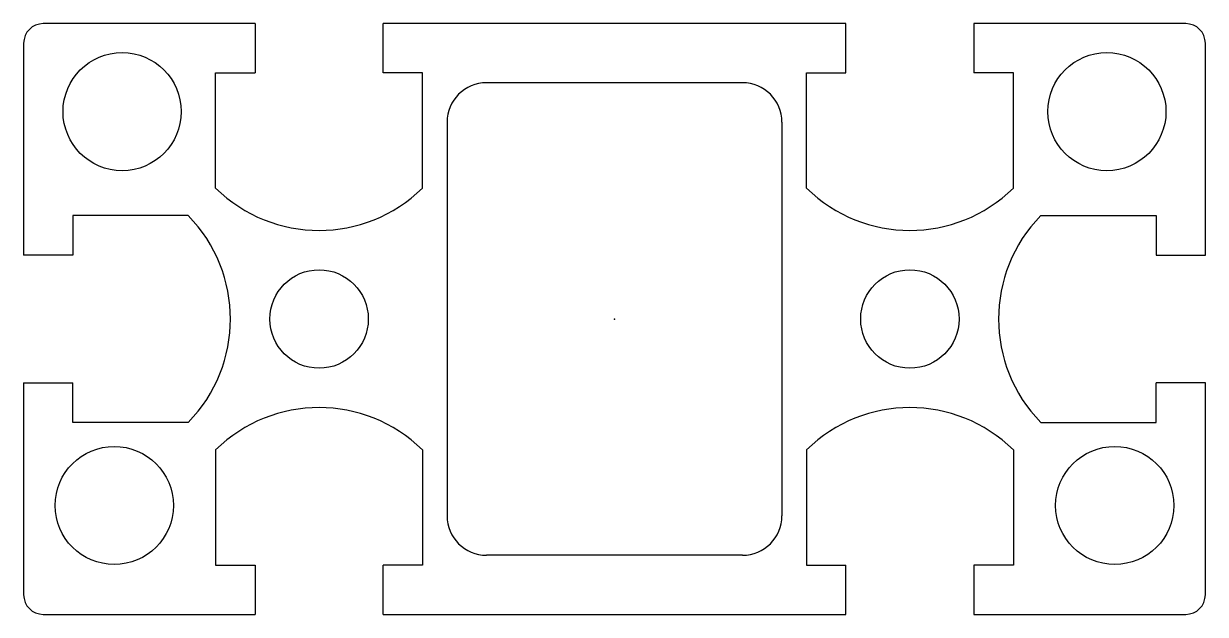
# Model space of a CAD drawing. Header units: millimetres. Extents: x -30 to 30, y -15 to 15.
import ezdxf

# ---------------------------------------------------------------- set-up
doc = ezdxf.new("R2010")
doc.units = ezdxf.units.MM
doc.header["$PDSIZE"] = -1

msp = doc.modelspace()

# ---------------------------------------------------------------- linework, layer by layer
at = {"color": 7, "linetype": 'Continuous'}
for p, q in [((-18.25, 15), (-29, 15)), ((-18.25, 15), (-18.25, 12.5)), ((-11.75, 12.5), (-11.75, 15)), ((11.75, 15), (-11.75, 15)), ((11.75, 12.5), (11.75, 15)), ((18.25, 15), (18.25, 12.5)), ((29, 15), (18.25, 15)), ((-30, 14), (-30, 3.25)), ((30, 3.25), (30, 14)), ((-20.25, 12.5), (-18.25, 12.5)), ((-20.25, 6.644), (-20.25, 12.5)), ((-9.75, 12.5), (-11.75, 12.5)), ((-9.75, 6.644), (-9.75, 12.5)), ((9.75, 12.5), (11.75, 12.5)), ((9.75, 6.644), (9.75, 12.5)), ((20.25, 12.5), (18.25, 12.5)), ((20.25, 6.644), (20.25, 12.5)), ((6.5, 12), (-6.5, 12)), ((-8.5, 10), (-8.5, -10)), ((8.5, 10), (8.5, -10)), ((-21.644, 5.25), (-27.5, 5.25)), ((-27.5, 5.25), (-27.5, 3.25)), ((21.644, 5.25), (27.5, 5.25)), ((27.5, 5.25), (27.5, 3.25)), ((-27.5, 3.25), (-30, 3.25)), ((27.5, 3.25), (30, 3.25)), ((-30, -3.25), (-27.5, -3.25)), ((-30, -3.25), (-30, -14)), ((-27.5, -5.25), (-27.5, -3.25)), ((27.5, -5.25), (27.5, -3.25)), ((30, -3.25), (27.5, -3.25)), ((30, -14), (30, -3.25)), ((-21.644, -5.25), (-27.5, -5.25)), ((21.644, -5.25), (27.5, -5.25)), ((-20.25, -6.644), (-20.25, -12.5)), ((-9.75, -6.644), (-9.75, -12.5)), ((9.75, -6.644), (9.75, -12.5)), ((20.25, -6.644), (20.25, -12.5)), ((6.5, -12), (-6.5, -12)), ((-20.25, -12.5), (-18.25, -12.5)), ((-18.25, -12.5), (-18.25, -15)), ((-11.75, -15), (-11.75, -12.5)), ((-9.75, -12.5), (-11.75, -12.5)), ((9.75, -12.5), (11.75, -12.5)), ((11.75, -15), (11.75, -12.5)), ((18.25, -12.5), (18.25, -15)), ((20.25, -12.5), (18.25, -12.5)), ((-29, -15), (-18.25, -15)), ((-11.75, -15), (11.75, -15)), ((18.25, -15), (29, -15))]:
    msp.add_line(p, q, dxfattribs=at)
for centre, radius in [((-25, 10.531), 3), ((25, 10.531), 3), ((-15, 0), 2.5), ((15, 0), 2.5), ((-25.399, -9.469), 3), ((25.399, -9.469), 3)]:
    msp.add_circle(centre, radius, dxfattribs=at)
for centre, radius, start, end in [((-29, 14), 1, 90, 180), ((29, 14), 1, 0, 90), ((-6.5, 10), 2, 90, 180), ((6.5, 10), 2, 0, 90), ((-15, 12), 7.5, 225.573, 314.427), ((15, 12), 7.5, 225.573, 314.427), ((-27, 0), 7.5, 315.573, 44.427), ((27, 0), 7.5, 135.573, 224.427), ((-15, -12), 7.5, 45.573, 134.427), ((15, -12), 7.5, 45.573, 134.427), ((-6.5, -10), 2, 180, 270), ((6.5, -10), 2, 270, 0), ((-29, -14), 1, 180, 270), ((29, -14), 1, 270, 0)]:
    msp.add_arc(centre, radius, start, end, dxfattribs=at)
msp.add_point((0, 0), dxfattribs=at)
msp.add_point((0, 0), dxfattribs=at)

doc.saveas('drawing.dxf')
